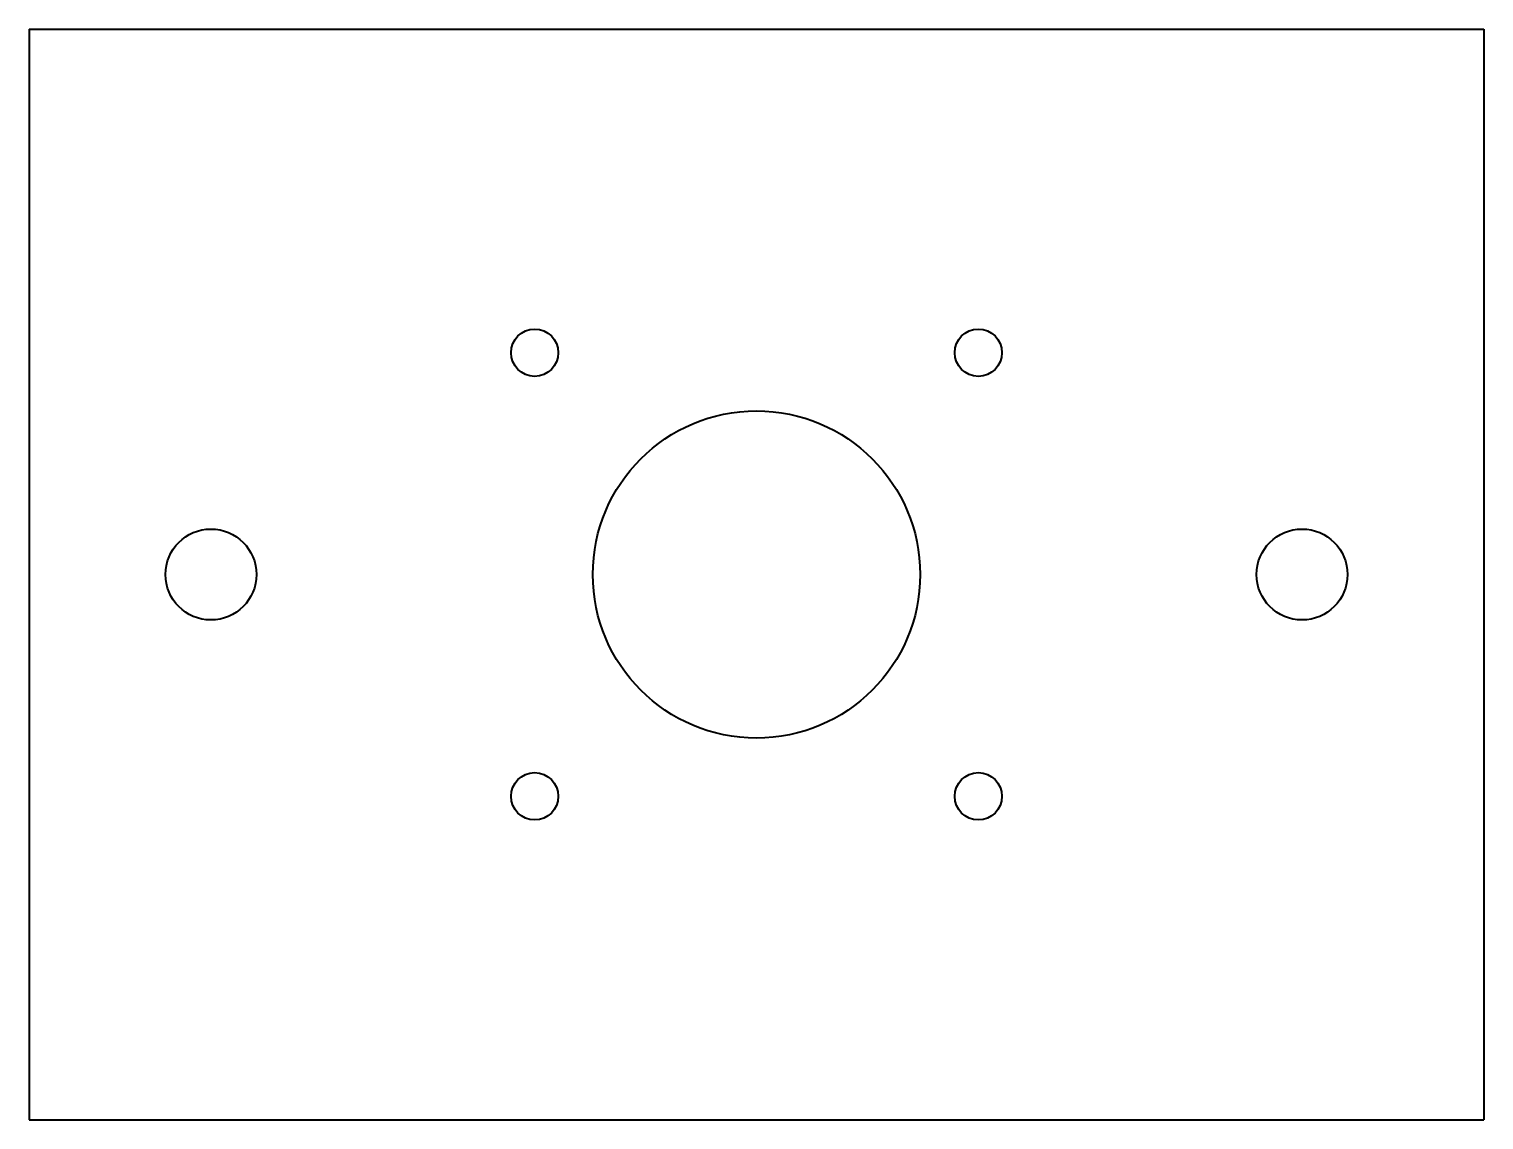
# Model space of a CAD drawing. Header units: inches. Extents: x -2 to 2, y -1.5 to 1.5.
import ezdxf

# ---------------------------------------------------------------- set-up
doc = ezdxf.new("R2010")
doc.units = ezdxf.units.IN
doc.header["$MEASUREMENT"] = 0
doc.layers.add('Visible', color=7, linetype='Continuous', lineweight=40)

msp = doc.modelspace()

# ---------------------------------------------------------------- linework, layer by layer
at = {"layer": 'Visible'}
for p, q in [((-2, 1.5), (2, 1.5)), ((-2, 1.5), (-2, -1.5)), ((2, 1.5), (2, -1.5)), ((-2, -1.5), (2, -1.5))]:
    msp.add_line(p, q, dxfattribs=at)
for centre, radius in [((-0.61, 0.61), 0.065), ((0.61, 0.61), 0.065), ((0, 0), 0.45), ((-1.5, 0), 0.125), ((1.5, 0), 0.125), ((-0.61, -0.61), 0.065), ((0.61, -0.61), 0.065)]:
    msp.add_circle(centre, radius, dxfattribs=at)

doc.saveas('drawing.dxf')
